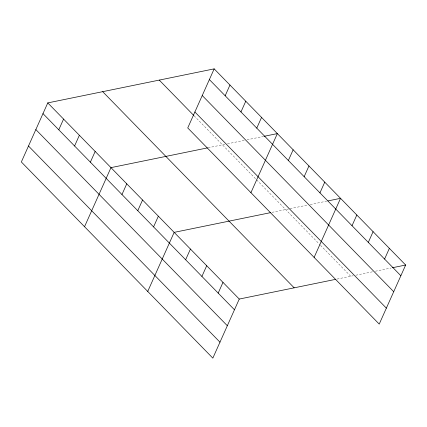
<?xml version="1.0" encoding="UTF-8"?>
<svg xmlns="http://www.w3.org/2000/svg" width="427" height="427" viewBox="0 0 427 427"><rect width="100%" height="100%" fill="white"/><g stroke="black" fill="none" stroke-linecap="round" stroke-linejoin="round"><path stroke-width="0.32" stroke-dasharray="2.13 1.6" d="M208.141 147.758L224.97 144.315M227.495 143.798L244.538 140.312M247.062 139.794L263.47 136.437M271.983 212.358L289.421 208.787M290.056 208.659L307.728 205.045M310.253 204.528L326.66 201.17M337.084 279.05L353.268 275.741M355.792 275.228L372.83 271.737M375.354 271.225L391.132 267.996M194.104 115.797L320.047 244.815M320.512 245.295L350.743 276.258"/><path stroke-width="0.64" d="M214.167 68.864L187.741 127.94L379.224 324.098L405.65 265.028L214.167 68.864L47.776 102.902L21.35 161.972L212.833 358.136L239.259 299.06L335.787 279.317M58.782 129.797L63.57 119.085M74.576 145.981L79.369 135.268M90.375 162.164L95.168 151.452M84.541 226.705L110.967 167.635L207.49 147.891M121.967 194.531L126.76 183.818M137.766 210.714L142.559 200.001M153.565 226.897L158.358 216.185M225.168 95.765L229.961 85.048M147.731 291.438L174.157 232.368L270.681 212.625M240.967 111.949L245.76 101.231M185.638 259.755L190.431 249.042M256.766 128.132L261.559 117.414M201.912 276.429L206.705 265.711M250.932 192.673L277.353 133.598L264.099 136.309M218.192 293.103L222.985 282.386M288.358 160.499L293.152 149.781M304.157 176.682L308.951 165.964M319.956 192.865L324.75 182.148M314.123 257.406L340.543 198.331L327.92 200.914M352.029 225.723L356.823 215.005M368.304 242.392L373.097 231.68M384.583 259.066L389.376 248.354M392.397 267.74L405.65 265.028M209.374 79.582L400.857 275.741M202.233 95.536L393.721 291.7M194.877 111.981L386.366 308.139M159.255 80.095L193.639 115.322M102.683 91.666L294.171 287.83M47.776 102.902L239.259 299.06M42.983 113.614L234.466 309.778M35.841 129.573L227.329 325.732M28.486 146.013L219.974 342.176"/></g></svg>
